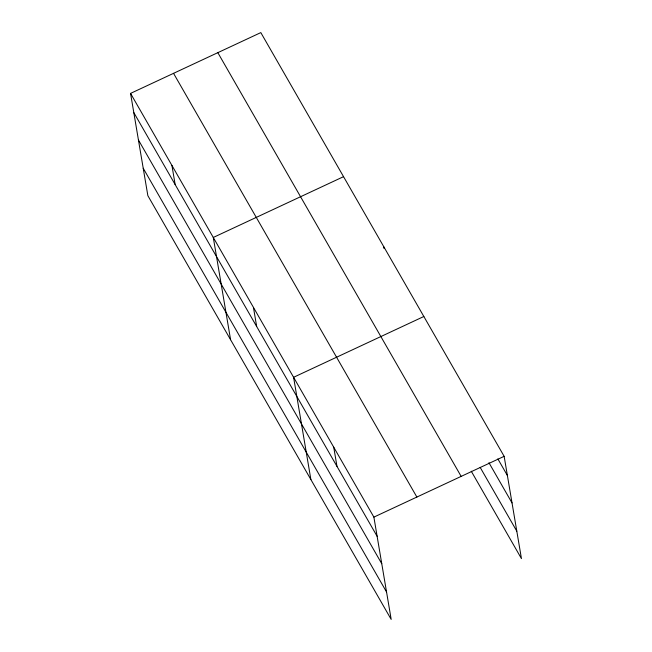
<?xml version="1.0" encoding="UTF-8"?>
<svg xmlns="http://www.w3.org/2000/svg" width="652" height="652" viewBox="0 0 652 652"><rect width="100%" height="100%" fill="white"/><g stroke="black" fill="none" stroke-linecap="round" stroke-linejoin="round"><path stroke-width="0.98" d="M130.555 93.399L373.881 517.117L391.184 619.4L147.857 195.673L130.555 93.399L260.816 32.6L504.143 456.327L521.445 558.601L471.257 471.209M343.547 176.668L213.285 237.467L230.588 339.741M423.849 316.497L293.587 377.296L310.882 479.57M373.881 517.117L504.143 456.327M497.851 458.886L507.386 475.487M488.943 462.716L512.024 502.92M480.165 467.378L516.808 531.176M217.833 52.665L461.16 476.384M173.538 73.334L416.872 497.06M133.799 112.56L377.125 536.286M138.436 139.993L381.762 563.711M143.22 168.249L386.546 591.975M383.694 246.578L384.02 248.493M333.734 447.207L336.978 466.376M253.441 307.377L256.676 326.546M171.924 165.429L175.16 184.597"/></g></svg>
